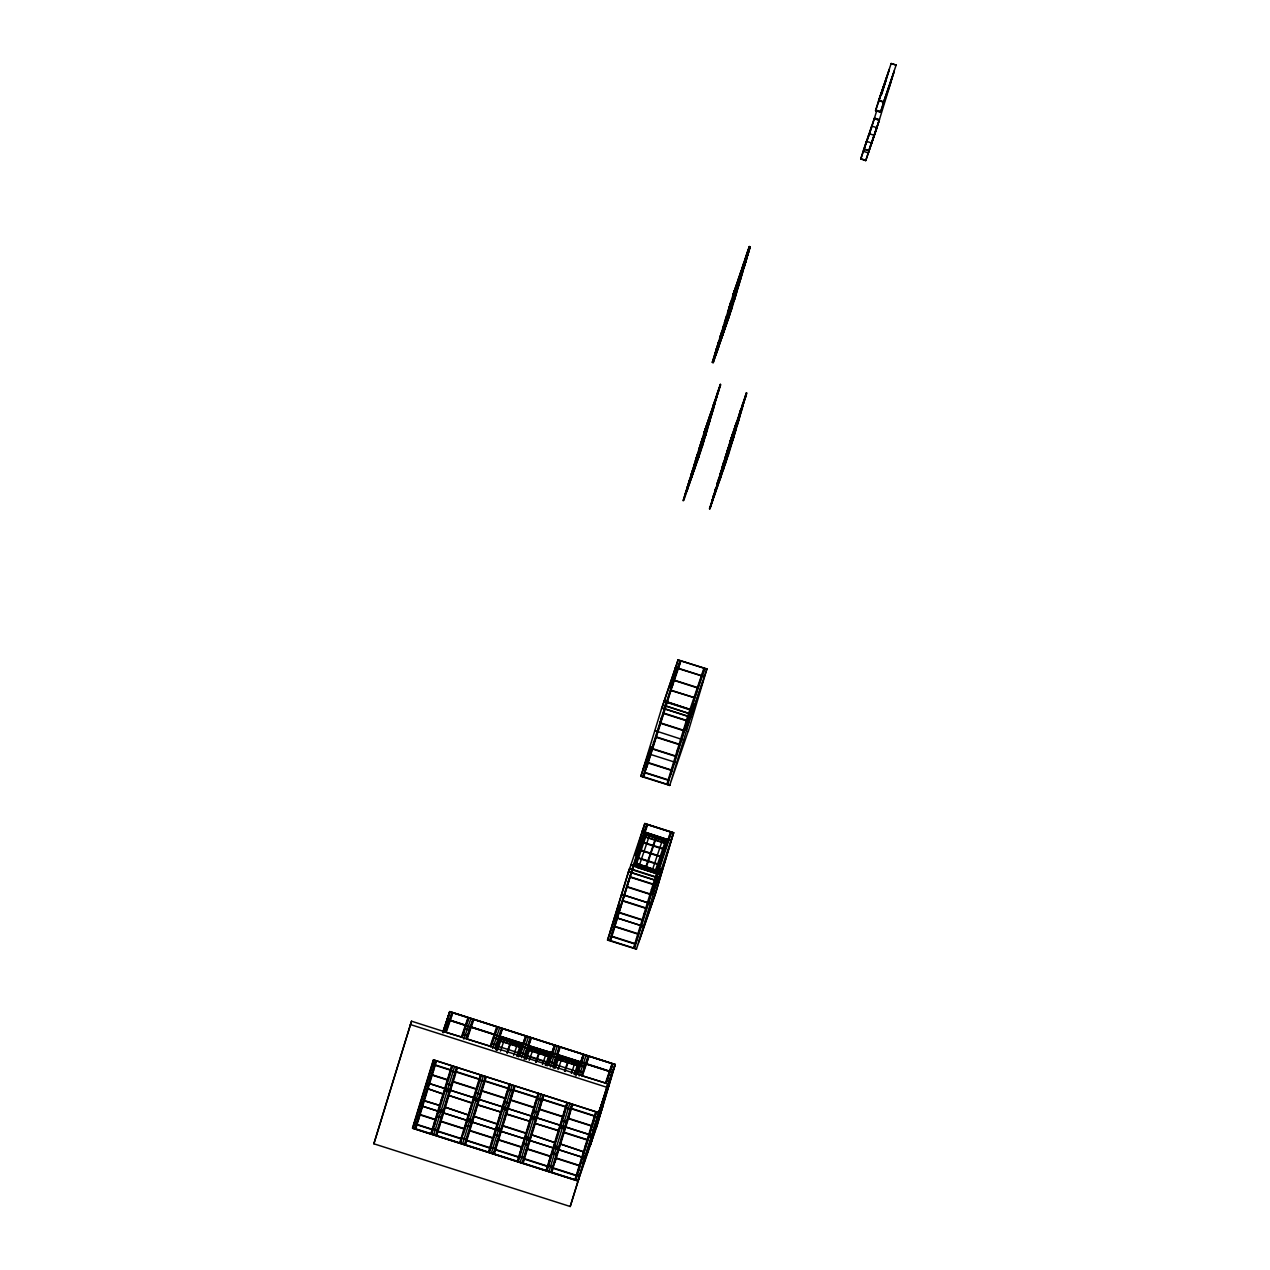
<?xml version="1.0" encoding="UTF-8"?>
<svg xmlns="http://www.w3.org/2000/svg" width="1270" height="1270" viewBox="0 0 1270 1270"><rect width="100%" height="100%" fill="white"/><g stroke="black" fill="none" stroke-linecap="round" stroke-linejoin="round"><path stroke-width="1.5" d="M637.921 866.219L637.476 867.616L650.923 871.903M653.05 871.061L652.605 872.442L655.225 873.284M728.059 319.453L727.107 319.151L734.235 297.021L735.124 297.37L733.838 301.371C734.187 297.672 734.044 302.435 732.901 301.069L735.187 293.846M740.505 277.765L741.966 272.844M745.601 260.636L748.347 252.619L747.395 252.317M738.775 281.353L739.711 281.654L741.188 276.733M742.347 273.304L741.093 277.05M711.232 414.449L712.391 411.02M703.882 439.087L705.914 432.752L705.596 435.499M710.232 419.513L711.692 414.591M737.362 422.799L739.489 416.115M731.25 444.992L730.012 447.437L731.329 445.04M737.616 424.117L735.886 427.704L739.077 419.195M687.943 723.106L686.26 730.52M653.494 892.477L655.415 884.269M655.114 887.016L657.034 880.602M445.087 1027.541L447.246 1019.27M443.452 1032.526L449.691 1011.587L615.251 1064.53L596.614 1126.998L578.009 1181.068L412.433 1128.189L433.356 1059.815L598.932 1112.695L607.87 1083.897L411.512 1021.191L373.872 1143.794L570.214 1206.5L579.152 1177.719M444.722 1029.272L446.532 1023.239L444.802 1027.446M446.786 1022.318L449.977 1011.65L442.881 1032.653M719.09 342.567L730.726 308.34L747.173 253.222L748.014 253.413M735.282 293.529L735.949 294.735M736.06 290.909L737.775 285.147M738.648 282.226L740.029 277.606L740.966 277.908L739.711 281.654M742.283 270.065L746.284 258.35M742.744 268.034L749.3 246.539L750.237 246.84L731.711 308.991L721.042 339.963M720.566 339.82L731.234 308.832L749.76 246.682L743.299 265.779M742.744 270.224L741.489 273.971M744.379 264.763L743.22 268.208M720.28 384.556L702.215 446.849L691.547 477.822M734.52 432.324L735.774 428.577M737.822 422.942L746.411 392.89L725.202 464.328M734.981 432.467L736.235 428.736M728.345 455.184L739.95 416.274M669.623 687.657L675.846 666.813L661.527 709.12M670.258 686.006L671.385 682.292M635.222 855.091L644.811 823.484L673.624 832.675L654.891 895.445L673.624 832.675M686.324 728.551L687.403 724.916M688.515 722.947L689.547 719.455M690.34 716.836L692.055 711.073M692.833 708.454L693.833 703.389M688.276 731.425L706.93 668.909L678.037 659.94L662.765 705.104L691.563 714.311L662.829 704.898L661.749 708.041L690.562 717.232L691.563 714.311M654.637 886.873L655.51 883.968M655.78 883.063L656.558 880.443M657.114 880.285L658.146 876.856M659.622 871.903L660.543 868.839M595.868 1127.982L597.027 1124.553M598.392 1113.853L614.966 1064.435L596.614 1126.998M443.246 1031.986L444.436 1028.081L446.405 1028.7L451.803 1012.714M445.183 1026.255L446.373 1022.35L448.342 1022.969L446.262 1022.668M447.897 1018.143L448.437 1015.301L447.294 1019.635L612.299 1072.324L447.183 1019.429M449.977 1011.65L614.982 1064.355M415.274 1128.665L436.054 1060.752M431.356 1133.808L452.136 1065.879M463.09 1133.443L460.645 1143.159M498.888 1039.654L499.872 1039.971M499.618 1040.765L500.697 1040.733L499.507 1041.13M500.777 1037.241L500.523 1038.066L521.557 1044.781L521.811 1043.956L500.777 1037.241L496.284 1050.48M501.174 1039.416L497.522 1050.163M503.222 1039.844L503.73 1038.177M504.46 1039.32L500.475 1051.1M734.076 291.513L712.295 362.347L713.232 362.648L735.012 291.814L734.076 291.513L732.981 295.116L733.933 295.418L736.044 288.766L735.108 288.465M736.457 284.448L733.854 292.433L734.854 292.687M733.457 295.259L736.822 284.924M737.203 282.638L739.331 275.955M747.379 254.127L748.57 250.222L737.791 282.464M741.648 269.542L743.887 262.525M735.171 291.751L737.41 284.75M738.14 282.956L739.235 279.337M744.617 260.731L747.173 252.793L748.173 253.047M738.267 282.607L740.394 275.939M742.109 269.684L744.347 262.684M746.855 254.032L748.093 250.063L749.046 250.365L747.951 253.952L746.998 253.555L747.792 254.333M742.029 271.097L740.95 274.685L739.997 274.383L741.093 270.796L742.029 271.097L735.012 291.814L734.409 290.719L734.933 292.259L734.362 290.909M742.585 269.843L750.237 246.84M745.093 260.874L747.712 252.889M743.633 266.763L744.823 262.842M748.22 251.365L748.459 250.539M517.303 1044.559L517.747 1043.178L513.651 1055.306M518.366 1044.67L518.858 1043.003M703.866 433.451L705.818 429.069M707.453 422.465L705.009 430.07L705.85 428.879M706.771 426.006L703.786 433.721L720.408 384.143L701.754 446.691L683.149 500.761L705.12 429.323M708.184 420.656L710.327 413.972M707.914 422.608L705.707 429.403M708.66 420.814L709.755 417.195M713.708 403.955L712.629 407.543L714.867 400.558M500.412 1038.415L520.303 1045.321L501.285 1039.05M708.771 420.465L710.898 413.798M712.549 408.956L710.787 414.131M714.296 403.781L713.2 407.384M715.613 398.748L718.344 390.525M714.137 404.622L715.327 400.701M717.899 392.001L719.153 387.858M716.074 398.891L719.439 388.556M520.652 1047.48L500.539 1041.257M520.906 1046.686L521.891 1047.004M493.839 1153.763L514.636 1085.834M527.701 1048.861L528.685 1049.179M528.622 1046.162L551.878 1052.671L551.625 1053.497M529.082 1048.099L529.59 1046.432L550.624 1053.147L550.37 1053.989L529.336 1047.274M532.32 1048.083L532.527 1047.369M533.257 1048.528L529.288 1060.307M732.536 433.88L730.107 441.468L733.012 434.038M732.393 434.721L733.584 430.8M734.441 428.673L735.52 425.069M734.33 428.99L736.457 422.323M546.163 1053.576L546.544 1052.37L542.465 1064.514M732.853 434.864L734.044 430.959M734.79 429.133L735.997 425.228M738.759 415.893L740.997 408.876M746.887 393.049L735.838 426.069L740.315 412.448M739.807 412.814L740.886 409.226M741.743 407.083L742.934 403.146M739.235 416.052L741.474 409.035M742.775 404.003L745.681 396.573L743.252 404.162M739.759 414.719L743.41 403.304M547.179 1053.878L547.672 1052.211M529.225 1047.623L549.275 1053.989L530.193 1047.893L526.336 1059.37M549.719 1055.894L550.704 1056.211M517.795 1161.399L538.575 1093.486M556.514 1058.069L557.498 1058.37M675.418 667.687L704.294 676.688M578.929 1064.022L579.438 1062.355L558.403 1055.64L558.149 1056.465L579.183 1063.18M677.974 660.146L671.894 680.545M646.335 767.159L643.874 776.875M560.848 1058.243L561.34 1056.576M561.8 1058.577L562.181 1057.37L558.086 1069.499M628.221 872.919L644.811 823.484M658.511 877.697L629.714 868.505M633.539 866.362L634.047 864.695L657.05 872.03L656.542 873.697M634.46 863.648L635.651 863.251M574.977 1062.784L575.135 1062.244M635.444 863.965L635.746 863.044L655.637 869.982M643.953 835.596L644.938 835.898M576.278 1062.117L576.485 1061.418M645.589 833.993L645.843 833.168L666.877 839.883L666.369 841.55M558.038 1056.831L577.913 1063.72L558.895 1057.45M578.533 1065.085L579.517 1065.403M546.592 1170.607L567.388 1102.678M648.573 834.819L648.779 834.104M649.51 835.247L638.746 867.013M670.274 774.795L667.814 784.527M586.042 1055.576L579.152 1075.928M554.403 1162.59L551.942 1172.305M690.34 718.36L706.93 668.909M691.817 713.931L703.04 680.831M706.85 669.131L678.037 659.956M891.175 63.5L896.128 65.087L891.175 63.5L878.665 100.52L883.618 102.108L894.334 70.945L876.236 130.032M663.702 839.66L663.924 838.946M655.098 871.49L665.512 840.724L662.353 840.486L662.797 839.105L652.002 871.077M636.667 863.537L656.558 870.474M655.78 872.712L666.877 839.883M656.479 870.68L655.796 869.458M657.463 870.998L656.685 869.966M665.972 842.629L666.956 842.931M657.034 882.126L673.544 832.898L644.731 823.722L673.544 832.898M610.172 1078.976L611.378 1075.055L609.409 1074.42M611.108 1076.262L599.789 1109.71M415.75 1128.824L436.531 1060.894M431.832 1133.951L452.612 1066.038M465.503 1144.715L486.299 1076.785M715.216 352.774L716.153 353.076L716.01 351.996M686.197 490.791L687.276 490.109M489.442 1152.35L510.238 1084.437M494.316 1153.906L506.571 1113.885L529.574 1121.219L506.46 1114.25L515.096 1085.993M518.255 1161.558L539.036 1093.629M610.568 940.641L631.349 872.712L647.573 824.833M575.881 1179.957L596.662 1112.028M411.512 1021.191L373.872 1143.794M413.083 1128.395L434.007 1060.005M414.798 1128.522L435.594 1060.593M418.195 1119.108L418.703 1115.743M430.879 1133.65L451.675 1065.736M434.276 1124.236L434.8 1120.886M439.531 1105.408L424.275 1100.931M435.753 1135.205L456.533 1067.292M436.229 1135.364L457.009 1067.435M448.945 1095.486L471.837 1103.201M436.689 1135.507L457.486 1067.594M459.692 1142.857L480.473 1074.928M460.169 1143L480.949 1075.087M463.677 1133.205L481.425 1075.23M483.457 1075.642L462.534 1144.016M464.566 1144.413L485.346 1076.484M465.042 1144.556L485.823 1076.642M721.408 334.248L722.408 331.343M725.424 319.786L724.424 322.691M715.899 353.377L718.201 346.234M725.884 319.945L724.884 322.85M718.772 346.107L716.375 353.52L715.423 353.219L716.82 348.948L717.756 349.25M719.566 342.725L731.234 308.832M724.265 327.422L725.075 324.755M726.456 320.897L724.471 326.946M718.344 347.774L719.677 343.487M720.026 342.884L721.36 338.582M721.995 335.677L723.217 331.676M723.424 331.534L725.646 324.612L724.424 328.612M726.853 319.897L728.043 316.151L729.043 316.468M726.011 324.009L728.504 316.293M723.884 331.692L726.122 324.771M727.011 321.104L731.663 308.642L730.726 308.34M726.472 324.167L728.885 316.722L727.948 316.42M691.912 472.107L692.912 469.201M686.34 491.474L688.816 483.822M694.134 466.566L694.658 463.502L692.261 472.646L693.388 469.344M683.276 500.348L705.533 429.689M689.277 483.965L686.403 491.236M690.991 477.949L694.198 469.678L692.499 473.535M688.864 485.632L690.181 481.346M690.547 480.743L691.864 476.44M696.15 462.486L694.023 469.122M692.785 473.821L683.736 500.507M696.516 461.867L699.452 454.565L696.992 462.026M694.404 469.551L696.627 462.629M700.246 450.437L698.913 456.247M488.506 1152.049L509.286 1084.135M500.745 1112.028L477.647 1105.043M488.982 1152.207L509.762 1084.278M493.379 1153.604L514.159 1085.691M496.776 1144.191L497.284 1140.841M728.313 454.85L709.866 508.841L714.772 491.522M713.026 498.015L713.105 499.459L713.2 496.411L714.01 496.618M746.411 392.89L729.948 441.912L713.915 495.998M721.646 468.678L731.679 438.118M719.407 478.076L712.105 501.936L722.646 465.772M709.866 508.841L731.663 438.023M737.029 422.148L718.407 480.981M716.312 489.68L713.756 497.395L713.01 497.078M716.677 489.077L718.915 482.171M717.217 486.013L722.297 470.821M719.106 482.028L720.63 477.615M722.646 470.217L725.218 462.518M723.122 470.376L725.964 460.169L726.043 461.613M720.534 477.885L722.757 470.964M723.217 470.09L724.456 466.074M724.725 464.185L725.964 460.169M517.319 1161.256L538.099 1093.327M520.716 1151.842L521.224 1148.477M522.192 1162.812L542.973 1094.883M522.653 1162.955L543.449 1095.042M669.703 785.384L640.842 776.335L661.813 707.803L690.626 717.01L669.655 785.543L688.197 731.218M535.257 1123.474L558.387 1130.411M523.129 1163.114L543.909 1095.184M642.938 776.573L673.37 680.18M643.398 776.732L673.846 680.323M646.922 766.921L671.02 690.197L694.023 697.547L670.909 690.515L680.879 661.067M636.397 949.15L607.536 940.102L628.507 871.569L657.32 880.777L636.349 949.309L654.875 895.493M609.886 932.799L628.317 872.617M629.444 868.902L658.257 878.11M609.632 940.34L640.064 843.947M610.092 940.483L640.54 844.09M546.132 1170.448L566.912 1102.535M549.529 1161.034L550.037 1157.684M547.068 1170.749L567.849 1102.836M666.877 784.225L687.657 716.296L703.882 668.417M667.337 784.368L697.786 687.975M569.881 1103.249L548.957 1171.623M670.862 774.573L688.594 716.597L704.818 668.718M550.989 1172.004L571.786 1104.09M891.222 81.105L880.507 112.268L875.554 110.696L878.776 100.139L883.618 102.108L896.128 65.087M878.3 102.68L881.364 92.662M551.466 1172.162L572.246 1104.233M866.029 143.716L869.109 133.683L874.062 135.271L870.982 145.288M880.92 95.059L883.999 85.026M868.664 136.081L871.728 126.063L876.681 127.651L873.601 137.668M883.555 87.424L886.619 77.406M554.974 1162.368L572.722 1104.392M871.284 128.46L876.776 110.601M881.713 94.409L889.381 69.358L878.649 100.568L883.698 101.87L880.507 112.268M860.774 158.972L865.711 160.655L879.427 119.634L874.474 118.062L863.759 149.225L868.712 150.797L879.316 120.015L874.363 118.443M883.237 104.267L886.317 94.234M885.873 96.631L888.952 86.614M888.492 89.011L891.572 78.994M633.571 947.991L654.352 880.062L670.576 832.183M634.032 948.134L664.48 851.741M634.508 948.293L655.288 880.364L671.512 832.485M649.065 902.478L651.859 903.78L648.954 902.859M651.304 893.747L655.003 894.604L650.319 893.254M574.945 1179.655L595.725 1111.726M575.405 1179.798L596.186 1111.885M598.694 1112.441L577.723 1180.973L596.249 1126.665M599.615 1109.774L615.251 1064.53M570.214 1206.5L607.87 1083.897M583.851 1163.145L585.168 1158.859M587.438 1152.573L588.343 1149.636M594.185 1133.126L595.503 1128.855M732.901 301.069L734.235 300.18M734.139 298.625L735.87 295.037L733.663 298.482L734.695 298.831M447.516 1019.08L443.055 1032.526M445.564 1026.112L446.532 1023.239M741.029 273.812L742.363 269.764M743.22 268.192L746.379 258.048M743.585 268.668L746.855 258.191L745.903 257.889M736.997 289.036L739.124 282.369M741.966 274.114L743.315 270.05M743.68 268.351L744.934 264.589M734.409 297.736L736.632 290.751M733.361 301.228L735.489 294.577M737.378 289.497L739.6 282.527M733.933 301.069L734.33 299.863M737.092 290.909L734.695 298.466L733.758 298.164M713.629 406.368L716.963 395.7M712.01 411.829L713.359 407.765M713.724 406.067L714.978 402.304M716.026 400.098L716.899 395.907M714.105 406.527L716.153 398.193M707.422 427.212L709.644 420.227M711.613 414.909L713.835 407.908M707.136 428.609L705.215 436.324M703.755 439.452L705.167 435.086M707.882 427.371L710.105 420.386M705.183 436.578L707.612 428.768M740.235 414.861L742.458 407.892M733.552 435.578L734.901 431.514M733.266 436.959L730.012 447.437L733.647 437.42M732.488 440.849L733.742 437.102M734.012 435.721L735.362 431.657M654.907 894.89L638.699 941.991M608.203 1086.628L609.552 1082.564M606.568 1092.073L607.822 1088.326M608.695 1085.437L593.36 1130.871L591.185 1129.951M601.98 1107.456L603.329 1103.408M600.456 1112.599L601.71 1108.869M442.944 1031.526L449.691 1011.587M445.246 1032.129L446.405 1028.7L444.325 1028.398M445.706 1032.272L452.279 1012.857M452.755 1013.015L446.167 1032.447L461.423 1036.955M461.439 1036.939L467.9 1017.857M461.788 1037.415L468.36 1018M462.264 1037.558L468.836 1018.143M463.899 1039.13L470.868 1018.572M466.201 1038.812L472.757 1019.413M466.661 1038.971L473.234 1019.556M467.138 1039.114L490.236 1046.162M467.122 1039.146L473.71 1019.699M749.3 246.539L732.838 295.545L733.774 295.846L748.347 252.619M743.204 266.097L738.838 279.384M733.314 295.704L738.87 278.86M748.586 251.841L747.76 251.222M490.125 1046.48L496.697 1027.049M490.601 1046.607L497.173 1027.208M491.077 1046.766L497.649 1027.351M492.649 1048.544L499.666 1027.763M494.998 1048.02L501.571 1028.605M495.475 1048.163L502.047 1028.763M495.617 1049.258L502.507 1028.906M720.757 384.699L703.818 433.562M506.905 1052.814L510.588 1041.956M507.365 1053.1L511.048 1042.241M516.652 1056.068L520.462 1044.781M517.954 1055.338L521.811 1043.956M517.636 1056.386L521.668 1044.432M518.557 1056.815L525.51 1036.256M519.414 1055.814L525.986 1036.399M519.89 1055.957L526.447 1036.558M521.462 1057.735L528.479 1036.971M523.811 1057.211L530.384 1037.812M524.288 1057.37L530.86 1037.955M524.113 1059.37L531.32 1038.114M525.415 1058.878L529.59 1046.432M535.718 1062.022L539.401 1051.163M536.178 1062.291L539.845 1051.433M673.481 679.863L679.942 660.765M673.957 680.006L680.403 660.924M545.401 1065.451L549.275 1053.989M546.449 1065.593L550.624 1053.147M547.433 1065.8L554.323 1045.448M548.227 1065.006L554.799 1045.607M548.703 1065.165L555.26 1045.75M550.275 1066.943L557.292 1046.162M552.625 1066.419L559.197 1047.004M553.101 1066.562L559.657 1047.163M553.18 1067.864L560.133 1047.305M554.212 1068.07L558.403 1055.64M555.26 1068.213L559.006 1057.1L567.388 1060.561M640.175 843.613L646.636 824.532M640.651 843.772L647.097 824.69M564.531 1071.213L568.214 1060.371M564.991 1071.499L568.658 1060.64M634.714 866.108L645.843 833.168M635.873 865.934L646.446 834.628L665.353 841.248M697.897 687.657L704.342 668.56M571.373 1073.356L575.072 1062.434M574.215 1074.658L578.072 1063.196M575.358 1074.452L579.438 1062.355M645.239 868.664L655.653 837.898M645.684 868.934L656.098 838.168M575.929 1075.912L583.136 1054.656M577.04 1074.214L583.597 1054.799M577.501 1074.356L584.073 1054.957M581.438 1075.611L588.01 1056.211M581.898 1075.769L588.47 1056.354M588.947 1056.513L582.374 1075.944L605.472 1082.961M655.86 872.474L666.734 840.359L645.7 833.644M664.591 851.408L671.036 832.326M605.377 1083.262L611.949 1063.847M605.853 1083.405L612.41 1064.006M606.314 1083.564L612.886 1064.149M739.918 275.796L712.756 362.49L720.471 340.09M705.39 428.72L705.453 430.117M731.996 437.213L731.139 438.42L731.949 437.42M637.619 854.265L639.366 849.09L638.429 848.789M729.186 309.181L728.17 312.102L731.599 301.26M719.693 338.122L720.709 335.185M728.647 312.261L729.647 309.324M717.645 344.853L718.645 341.932M726.583 318.992L727.599 316.071M721.185 335.344L720.169 338.264L721.297 334.962M718.106 345.011L719.122 342.074M716.153 353.076L716.47 352.139M698.69 449.977L699.691 447.04M696.627 456.708L697.627 453.787M699.167 450.12L700.167 447.199M697.103 456.867L698.103 453.93M686.673 490.934L686.991 489.998M700.199 452.263L701.707 446.357L685.498 493.443L699.738 452.104M716.82 484.473L717.82 481.552M714.756 491.22L715.756 488.283M717.28 484.632L718.296 481.695M715.216 491.363L716.232 488.442M720.058 477.742L724.63 464.455M712.803 499.285L713.121 498.348M433.642 1059.91L412.718 1128.284L577.771 1180.814M454.596 1066.594L433.721 1134.809M728.694 308.721L730.044 304.498L730.98 304.8M727.583 312.341L728.71 309.055M725.519 319.072L726.646 315.785M728.059 312.483L729.059 309.578M719.82 337.725L720.82 334.804M720.82 334.486L721.931 331.184M725.995 319.23L726.996 316.325M729.631 309.023L732.076 301.419L731.139 301.117L730.139 304.228L731.091 304.625M717.756 344.456L718.756 341.551M723.138 328.549L724.154 325.644M728.535 312.642L729.536 309.737M717.661 345.17L715.899 350.726L717.169 351.203M725.361 322.993L726.472 319.707M726.472 319.373L727.472 316.468M721.233 335.931L714.518 355.425L715.454 355.727L722.17 336.233M712.295 362.347L719.995 339.931M720.09 339.661L722.868 331.486M723.043 331.105L723.948 328.485M725.63 323.58L726.726 320.421M714.994 355.584L721.693 336.09M729.694 314.388L713.232 362.648M702.215 438.848L700.484 445.77M698.579 450.358L699.579 447.437M699.675 446.722L700.802 443.436M695.515 460.327L696.516 457.422M696.516 457.089L697.516 454.184M700.151 446.881L702.119 439.118M695.404 460.708L696.404 457.803M699.04 450.501L700.04 447.596M690.689 476.107L691.69 473.218M695.881 460.867L696.992 457.565M696.976 457.248L697.976 454.327M688.626 482.854L689.626 479.965M690.801 475.726L691.801 472.821M688.642 483.187L687.292 487.394L688.07 487.775M688.737 482.473L689.753 479.568M691.166 476.266L692.277 472.964M725.805 455.073L727.631 451.009L725.297 458.438M722.757 465.026L723.757 462.153M724.71 458.692L725.821 455.406M727.726 450.532L728.726 447.627L727.25 450.374M722.646 465.439L723.646 462.534M723.233 465.185L724.233 462.296M725.17 458.851L726.17 455.93M716.931 484.076L717.947 481.171M717.931 480.838L719.042 477.552M722.011 469.201L723.122 465.915M723.106 465.582L724.106 462.677M714.883 490.807L715.883 487.902M717.407 484.219L718.407 481.314M711.629 501.777L718.344 482.282M718.439 482.013L727.837 454.708M709.406 508.698L717.121 486.299M512.207 1084.993L491.347 1153.208M654.844 730.599L683.593 739.95M647.811 753.554L676.624 762.746M643.192 769.033L650.938 746.522M640.842 776.335L650.827 747.331M875.554 110.696L885.65 81.328M871.474 127.905L860.758 159.067L863.87 148.844L868.807 150.527M541.02 1094.2L520.144 1162.415M865.711 160.655L876.427 129.492M629.507 868.68L628.444 871.807L657.257 880.999L658.32 877.872M607.536 940.102L619.363 905.304M599.694 1109.551L598.63 1112.679L433.626 1059.974M598.043 1114.949L597.043 1117.87L595.074 1117.235M593.074 1130.776L608.759 1085.263M592.201 1134.031L591.074 1137.317L589.121 1136.698M589.137 1145.032L585.264 1156.335L583.295 1155.716M590.994 1139.603L602.821 1106.17L585.676 1155.97L583.406 1155.335M584.311 1159.796L583.311 1162.701L581.358 1162.066M564.436 1112.282L563.975 1112.139M875.76 110.03L880.713 111.617M875.665 110.315L880.618 111.887M875.919 119.237L879.221 120.301M860.869 158.686L865.822 160.274M747.3 252.651L748.3 252.809M747.093 253.222L748.109 253.524M746.728 254.27L747.665 254.572M746.681 254.46L747.633 254.762M746.331 255.556L747.268 255.857M745.982 256.715L746.919 257.016M745.506 259.096L746.442 259.397M745.172 260.175L746.109 260.477M745.061 260.429L746.077 260.794M745.045 260.794L745.982 261.096M744.903 261.033L745.855 261.334M744.792 261.398L745.728 261.699M744.649 261.636L745.681 261.985M744.617 261.89L745.585 262.287M744.537 262.255L745.474 262.557M744.188 263.334L745.141 263.636M743.791 264.541L744.728 264.843M734.758 289.623L735.695 289.925M734.235 291.147L735.203 291.528M734.012 292.052L734.965 292.354M733.727 292.671L734.663 292.973M733.695 292.862L734.631 293.164M733.33 293.957L734.282 294.259M733.076 294.418L734.012 294.719M734.616 295.624L735.552 295.926M734.266 296.704L735.219 297.005M734.012 297.577L734.949 297.878M733.901 297.926L734.838 298.228M733.631 298.783L734.584 299.085M730.822 302.054L731.758 302.339M730.456 303.085L731.393 303.387L730.456 303.165M730.361 303.435L731.298 303.736M730.266 303.847L731.202 304.133M730.139 304.022L731.075 304.324M729.901 304.879L730.98 305.006M729.806 305.292L730.774 305.546M729.71 305.562L730.663 305.927M729.361 306.673L730.298 306.975M729.043 307.61L729.98 307.911M730.758 308.689L731.663 308.642M729.393 315.404L728.837 313.817L729.79 314.119L728.393 318.389L727.456 318.087M727.837 316.928L728.774 317.23M727.646 317.436L728.662 317.611M727.551 317.706L728.52 318.008L727.567 317.849M722.741 331.518L723.694 331.819L722.471 335.82L721.519 335.518M717.312 346.281L718.248 346.583M717.55 346.615L718.487 346.916M717.931 347.043L717.534 348.329M716.994 347.202L717.931 347.504M717.153 347.901L718.106 348.202M716.629 348.25L717.582 348.631M716.518 348.631L717.486 348.901M716.439 348.996L717.645 349.504M716.312 349.186L717.661 349.631M716.201 349.567L717.566 349.917M716.216 349.869L717.153 350.171M716.089 350.044L717.375 350.409M717.217 350.806L716.01 350.409L717.264 350.917M715.534 351.838L716.756 352.25M718.058 391.128L702.183 446.5M742.236 408.495L743.029 404.241L740.902 410.893M738.68 417.306L737.584 420.894M728.139 447.85L727.821 448.786M699.833 451.834L698.532 455.724M724.567 464.439L723.836 466.788M698.659 457.025L698.262 458.311M687.292 487.204L688.165 487.505M713.422 495.538L714.296 495.84M688.007 487.886L687.07 488.061L687.88 488.267M713.327 496.014L714.137 496.237M686.975 488.458L687.784 488.775M713.105 496.808L713.915 497.126M686.88 488.744L687.689 489.061M678.751 664.305L679.688 664.607M702.691 671.941L703.628 672.243M678.656 667.655L677.72 667.353M702.596 675.291L701.659 674.989M678.434 668.29L701.437 675.64M674.418 680.18L697.405 687.53M674.306 680.514L697.309 687.848M671.735 685.022L672.671 685.324M695.674 692.674L696.611 692.975M666.893 702.405L689.896 709.755M665.75 702.707L666.686 703.008M689.689 710.343L690.626 710.644M663.416 712.994L686.419 720.344M663.305 713.375L686.308 720.725M687.483 722.947L688.419 723.249M660.781 718.264L661.718 718.55M684.72 725.9L685.657 726.202M659.686 721.852L660.622 722.138M683.625 729.488L684.562 729.79M660.4 722.852L683.403 730.202M660.289 723.233L683.292 730.583M656.13 736.838L679.132 744.172M656.003 737.219L679.005 744.553M653.32 742.632L654.256 742.934M677.259 750.284L678.196 750.57M652.526 748.617L675.529 755.952M652.399 748.998L675.402 756.333M648.24 762.587L671.243 769.938M648.129 762.968L671.131 770.318M646.954 763.413L647.89 763.714M670.893 771.065L671.846 771.366M645.858 767.001L646.795 767.302M669.798 774.652L670.735 774.954M645.208 772.493L668.211 779.828M645.096 772.874L668.099 780.209M640.969 775.954L669.782 785.146M645.446 828.056L646.382 828.357M669.385 835.708L670.322 836.009M644.398 831.12L645.35 831.421M668.353 838.756L669.29 839.057M645.62 833.882L666.623 840.708M645.477 834.358L666.512 841.073M646.335 834.993L665.417 841.073M645.7 836.835L664.781 842.931M645.605 837.184L664.67 843.28M643.811 842.454L662.876 848.535M643.668 842.899L662.734 848.995M662.368 856.44L663.305 856.742M641.207 850.138L660.273 856.234M641.064 850.598L660.13 856.678M638.604 857.837L657.669 863.918M638.461 858.282L657.527 864.378M635.524 863.759L636.508 864.076M633.587 866.172L656.59 873.522M632.444 866.473L633.381 866.759M656.384 874.109L657.32 874.411M630.111 876.76L653.113 884.095M629.999 877.141L653.002 884.476M627.475 882.015L628.412 882.317M651.415 889.667L652.351 889.968M626.38 885.603L627.317 885.904M627.094 886.619L650.097 893.969M626.983 887L649.986 894.35M622.824 900.605L645.827 907.939M622.697 900.986L645.7 908.32M620.014 906.399L620.951 906.701M643.953 914.035L644.89 914.337M619.22 912.384L642.207 919.718M619.093 912.765L642.096 920.099M614.934 926.354L637.937 933.704M614.823 926.735L637.826 934.085M613.648 927.179L614.585 927.481M637.588 934.831L638.524 935.133M612.553 930.767L613.489 931.069M636.492 938.419L637.429 938.721M611.902 936.26L634.905 943.594M611.791 936.641L634.794 943.975M607.663 939.705L636.476 948.912M449.897 1011.904L614.918 1064.577M450.612 1016.238L451.564 1016.54M466.693 1021.382L467.646 1021.683M471.567 1022.937L472.503 1023.239M495.506 1030.573L496.443 1030.875M500.38 1032.129L501.317 1032.431M524.319 1039.781L525.256 1040.082M529.193 1041.336L530.13 1041.638M553.133 1048.972L554.069 1049.274M558.006 1050.528L558.943 1050.83M581.946 1058.18L582.882 1058.481M586.803 1059.736L587.756 1060.037M610.743 1067.371L611.695 1067.673M449.58 1019.286L450.517 1019.588M465.661 1024.43L466.614 1024.731M470.535 1025.985L471.472 1026.287M494.474 1033.621L495.411 1033.923M499.348 1035.177L500.285 1035.479M523.288 1042.829L524.224 1043.13M528.161 1044.384L529.098 1044.686M552.101 1052.036L553.037 1052.338M556.974 1053.592L557.911 1053.878M580.914 1061.228L581.85 1061.529M585.772 1062.784L586.724 1063.085M609.711 1070.435L610.664 1070.737M450.31 1020.239L465.455 1025.081M471.265 1026.922L494.252 1034.272M500.078 1036.129L523.065 1043.48M557.689 1054.529L580.692 1061.879M586.502 1063.736L609.505 1071.07M500.634 1037.717L521.589 1044.67M529.447 1046.909L550.402 1053.862M558.26 1056.116L579.215 1063.069M501.332 1038.876L520.398 1044.972M530.146 1048.083L549.211 1054.163M558.959 1057.275L578.025 1063.371M529.987 1048.607L532.924 1049.56M534.813 1050.147L546.1 1053.767M465.36 1028.414L469.297 1029.668M494.173 1037.606L498.094 1038.86M522.986 1046.813L526.907 1048.068M551.799 1056.005L555.72 1057.259M580.596 1065.212L584.533 1066.467M465.249 1028.732L469.186 1029.986M494.062 1037.939L497.999 1039.193M522.875 1047.131L526.796 1048.385M551.688 1056.338L555.609 1057.592M580.501 1065.53L584.422 1066.784M609.298 1074.753L611.267 1075.372M500.65 1040.908L519.716 1046.988M529.463 1050.1L548.529 1056.196M558.26 1059.307L577.342 1065.403M529.352 1050.465L548.418 1056.545M558.165 1059.656L577.231 1065.752M463.423 1034.145L467.344 1035.399M492.236 1043.337L496.157 1044.591M521.049 1052.544L524.97 1053.798M549.846 1061.736L553.783 1062.99M578.66 1070.943L582.597 1072.197M607.473 1080.151L609.425 1080.786M463.312 1034.463L467.249 1035.717M492.125 1043.67L496.046 1044.924M520.938 1052.862L524.859 1054.116M549.751 1062.069L553.672 1063.323M578.548 1071.261L582.486 1072.515M607.362 1080.484L609.33 1081.103M498.745 1046.512L517.827 1052.608M527.558 1055.719L546.64 1061.815M556.371 1064.911L575.437 1071.007M527.415 1056.18L546.481 1062.26M410.369 1024.541L606.711 1087.247M435.292 1064.943L450.437 1069.769M456.247 1071.626L479.25 1078.976M485.061 1080.833L508.048 1088.168M513.874 1090.025L536.861 1097.375M542.671 1099.233L565.674 1106.567M571.484 1108.424L594.487 1115.774M435.181 1065.324L450.326 1070.15M456.136 1072.007L479.123 1079.357M484.934 1081.215L507.936 1088.549M513.747 1090.406L536.75 1097.756M542.56 1099.614L565.563 1106.948M571.373 1108.805L594.376 1116.155M432.149 1064.768L434.118 1065.403M451.136 1070.832L455.073 1072.086M479.949 1080.04L483.886 1081.294M508.762 1089.231L512.699 1090.485M537.575 1098.439L541.496 1099.693M566.388 1107.63L570.309 1108.885M595.186 1116.854L597.154 1117.489M432.038 1065.149L434.007 1065.784M451.025 1071.213L454.962 1072.467M479.838 1080.421L483.759 1081.675M508.651 1089.612L512.572 1090.866M537.464 1098.82L541.385 1100.074M566.261 1108.012L570.198 1109.266M432.641 1070.197L433.594 1070.499M448.739 1075.341L449.675 1075.642M453.596 1076.897L454.549 1077.198M477.536 1084.532L478.488 1084.834M482.409 1086.088L483.346 1086.39M506.349 1093.74L507.286 1094.041M511.223 1095.296L512.159 1095.597M535.162 1102.931L536.099 1103.233M540.036 1104.487L540.972 1104.789M568.849 1113.695L569.785 1113.996M592.788 1121.331L593.725 1121.632M431.546 1073.785L432.498 1074.087M447.627 1078.928L448.58 1079.23M452.501 1080.484L453.438 1080.786M476.44 1088.12L477.377 1088.422M481.314 1089.676L482.251 1089.977M505.254 1097.328L506.19 1097.629M510.127 1098.883L511.064 1099.185M534.067 1106.519L535.003 1106.821M538.94 1108.075L539.877 1108.377M562.88 1115.727L563.817 1116.028M567.738 1117.282L568.69 1117.584M591.677 1124.918L592.63 1125.22M432.276 1074.801L447.421 1079.627M453.231 1081.484L476.234 1088.834M482.044 1090.692L505.031 1098.026M510.842 1099.883L533.844 1107.234M539.655 1109.091L562.658 1116.441M568.468 1118.283L591.471 1125.633M432.165 1075.182L447.294 1080.008M453.104 1081.865L476.107 1089.216M481.917 1091.073L504.92 1098.407M510.731 1100.264L533.733 1107.615M539.544 1109.472L562.547 1116.822M568.357 1118.664L591.36 1126.014M428.26 1077.484L430.228 1078.119M447.246 1083.548L451.183 1084.802M476.059 1092.756L479.996 1094.01M504.873 1101.947L508.794 1103.217M533.686 1111.155L537.607 1112.409M562.499 1120.362L566.42 1121.616M591.296 1129.57L593.265 1130.205M428.149 1077.865L430.101 1078.5M447.135 1083.929L451.056 1085.183M475.948 1093.137L479.869 1094.391M504.761 1102.328L508.683 1103.598M533.559 1111.536L537.496 1112.79M562.372 1120.743L566.309 1121.997M591.725 1135.237L426.656 1082.691L591.661 1135.396M426.196 1084.231L428.165 1084.85M445.183 1090.295L449.12 1091.549M473.996 1099.487L477.933 1100.757M502.809 1108.694L506.73 1109.948M531.622 1117.902L535.543 1119.156M560.435 1127.093L564.356 1128.347M589.232 1136.317L591.201 1136.936M426.085 1084.612L428.053 1085.231M445.072 1090.676L448.993 1091.93M473.885 1099.868L477.806 1101.122M502.698 1109.075L506.619 1110.329M531.495 1118.283L535.432 1119.537M560.308 1127.474L564.245 1128.728M448.945 1095.47L471.948 1102.82M477.758 1104.662L500.761 1112.012M564.197 1132.268L587.184 1139.619M535.257 1123.458L558.26 1130.792M564.07 1132.649L587.073 1140M425.196 1094.581L426.133 1094.883M441.277 1099.709L442.214 1100.01M446.135 1101.265L447.088 1101.566M470.075 1108.916L471.027 1109.218M474.948 1110.472L475.901 1110.774M498.888 1118.108L499.84 1118.41M503.761 1119.664L504.698 1119.965M527.701 1127.315L528.637 1127.617M532.574 1128.871L533.511 1129.173M556.514 1136.507L557.451 1136.809M561.388 1138.063L562.324 1138.364M585.327 1145.715L586.264 1146.016M424.386 1100.55L439.531 1105.392M497.157 1123.791L474.154 1116.441L497.046 1124.172M502.968 1125.649L525.971 1132.999M502.856 1126.03L525.843 1133.38M420.386 1103.249L422.339 1103.868M439.372 1109.313L443.293 1110.567M468.185 1118.505L472.107 1119.775M496.983 1127.712L500.92 1128.966M525.796 1136.92L529.733 1138.174M554.609 1146.111L558.53 1147.366M420.259 1103.63L422.227 1104.249M439.245 1109.694L443.182 1110.948M468.058 1118.886L471.995 1120.156M496.872 1128.093L500.793 1129.347M525.685 1137.301L529.606 1138.555M554.498 1146.493L558.419 1147.747M418.322 1109.98L420.275 1110.615M437.309 1116.044L441.23 1117.314M466.122 1125.252L470.043 1126.506M494.919 1134.459L498.856 1135.713M523.732 1143.651L527.669 1144.905M552.545 1152.858L556.482 1154.112M418.195 1110.361L420.164 1110.996M437.182 1116.425L441.119 1117.695M465.995 1125.633L469.932 1126.887M494.808 1134.84L498.745 1136.094M523.621 1144.032L527.542 1145.286M552.434 1153.239L556.355 1154.494M581.231 1162.447L583.2 1163.082M420.116 1114.536L435.261 1119.378M441.071 1121.219L464.074 1128.57M469.884 1130.427L492.871 1137.777M498.681 1139.634L521.684 1146.969M527.494 1148.826L550.497 1156.176M556.308 1158.034L579.311 1165.368M420.005 1114.917L435.134 1119.759M440.944 1121.601L463.947 1128.951M469.757 1130.808L492.76 1138.158M498.57 1140.015L521.573 1147.35M527.383 1149.207L550.386 1156.557M556.197 1158.415L579.183 1165.749M418.83 1115.362L419.767 1115.663M434.911 1120.505L435.848 1120.791M439.785 1122.045L440.722 1122.347M463.725 1129.697L464.661 1129.998M468.598 1131.253L469.535 1131.554M492.538 1138.904L493.474 1139.206M497.395 1140.46L498.348 1140.762M521.335 1148.096L522.288 1148.397M526.209 1149.652L527.145 1149.953M550.148 1157.303L551.101 1157.605M555.022 1158.859L555.958 1159.161M578.961 1166.495L579.898 1166.797M417.735 1118.949L418.671 1119.251M433.816 1124.093L434.753 1124.394M438.69 1125.649L439.626 1125.934M462.629 1133.284L463.566 1133.586M467.487 1134.84L468.439 1135.142M491.426 1142.492L492.379 1142.794M496.3 1144.048L497.253 1144.349M520.24 1151.684L521.192 1151.985M525.113 1153.239L526.05 1153.541M549.053 1160.891L549.989 1161.193M553.926 1162.447L554.863 1162.748M577.866 1170.083L578.803 1170.384M414.417 1122.712L416.385 1123.331M433.419 1128.776L437.34 1130.03M462.216 1137.968L466.153 1139.222M491.03 1147.175L494.967 1148.429M519.843 1156.367L523.78 1157.621M548.656 1165.574L552.577 1166.828M577.453 1174.782L579.422 1175.417M414.306 1123.093L416.274 1123.712M433.292 1129.157L437.229 1130.411M462.105 1138.349L466.042 1139.603M490.918 1147.556L494.84 1148.81M519.732 1156.748L523.653 1158.002M548.545 1165.955L552.466 1167.209M577.342 1175.163L579.311 1175.798M417.084 1124.426L432.229 1129.268M438.039 1131.125L461.042 1138.46M466.852 1140.317L489.855 1147.667M495.665 1149.525L518.652 1156.875M524.462 1158.716L547.465 1166.066M553.275 1167.924L576.278 1175.274M416.973 1124.807L432.117 1129.649M437.928 1131.506L460.915 1138.841M466.725 1140.698L489.728 1148.048M495.538 1149.906L518.541 1157.256M524.351 1159.097L547.354 1166.447M553.164 1168.305L576.167 1175.655M412.845 1127.887L577.85 1180.576M634.19 864.235L656.987 872.315L634.19 864.235M500.142 1036.78L503.285 1038.304L500.142 1036.78M528.955 1045.988L532.098 1047.512L528.955 1045.988M528.526 1049.607L529.288 1050.639L528.526 1049.607M548.577 1056.021L549.354 1057.037L548.577 1056.021M664.162 700.945L692.912 710.359L664.162 700.945M557.768 1055.179L560.895 1056.703L557.768 1055.179M557.339 1058.815L558.101 1059.847L557.339 1058.815M630.857 864.711L659.59 874.125L630.857 864.711M642.175 831.247L670.925 840.661L642.175 831.247M645.208 832.707L648.335 834.231L645.208 832.707M644.779 836.343L645.541 837.375L644.779 836.343M577.39 1065.212L578.152 1066.244L577.39 1065.212M664.829 842.74L665.591 843.772L664.829 842.74M427.99 1088.803L443.024 1093.994L427.99 1088.771M445.341 1107.265L468.233 1114.965L445.341 1107.249M531.765 1134.872L554.657 1142.571L531.781 1134.84M866.489 141.319L863.409 151.336L868.347 152.924L871.426 142.907L866.489 141.319M560.578 1144.064L583.47 1151.779L560.594 1144.048M612.934 1070.435L590.455 1144.889L612.934 1070.435M727.123 315.912L726.107 318.849L727.123 315.944M724.614 325.787L723.614 328.692L722.678 328.406L723.678 325.485L724.614 325.787M419.735 1105.329L584.74 1158.018L419.735 1105.329M720.788 471.853L720.265 474.901L720.788 471.853M621.538 894.366L650.351 903.557L621.538 894.366M614.569 917.146L643.382 926.354L614.569 917.146"/></g></svg>
